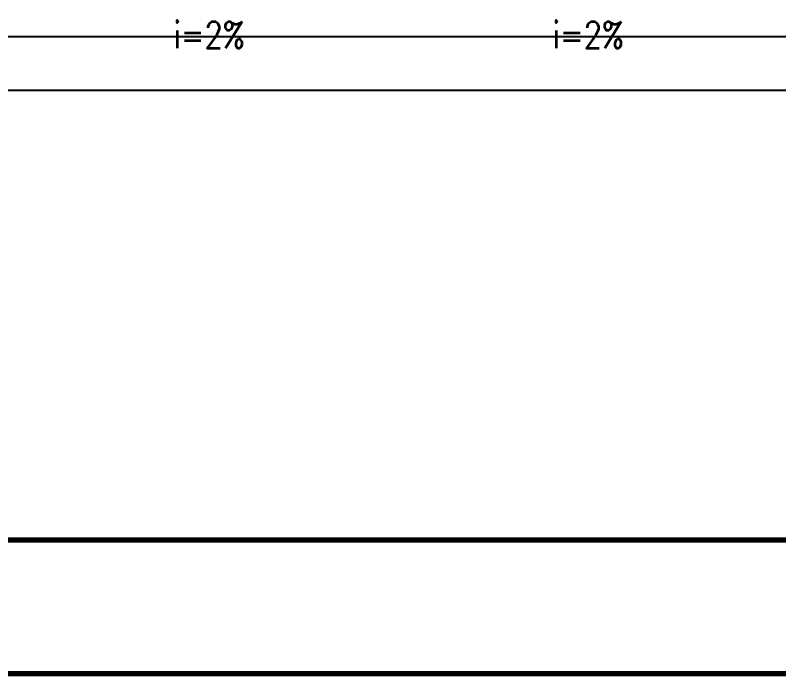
# Model space of a CAD drawing. Extents: x 41.9 to 126, y -21.3 to 38.1.
# Drawn here: x 94.65 to 100.37, y -21.25 to -16.32 of the extents above; entities that cross this region are included whole.
import ezdxf

# ---------------------------------------------------------------- set-up
doc = ezdxf.new("R2010")
doc.units = 0
doc.layers.get('0').update_dxf_attribs({"linetype": 'CONTINUOUS'})
for name, color, linetype in [('ARQUITETURA_R07', 8, 'CONTINUOUS'), ('IND_INCLINACAO', 7, 'CONTINUOUS'), ('LISTAGEM_TEXTO', 7, 'CONTINUOUS')]:
    doc.layers.add(name, color=color, linetype=linetype)
doc.layers.add('RIOPREN_0.70', color=7, linetype='CONTINUOUS', lineweight=70)
doc.styles.add('romans', font='romans.shx')

# ---------------------------------------------------------------- blocks, each defined once
blk = doc.blocks.new('PRANCHA A1')
at = {"layer": 'RIOPREN_0.70', "linetype": 'Continuous'}
for points in [[(-84.1, 59.4), (0, 59.4), (0, 0), (-84.1, 0)], [(-81.5998, 1), (-81.5998, 58.4), (-1, 58.4), (-1, 1)]]:
    blk.add_lwpolyline(points, close=True, dxfattribs=at)
blk = doc.blocks.new('VISTAS')
at = {"layer": 'ARQUITETURA_R07'}
for p, q in [((2.9139, -1.4935), (-1.8061, -1.4935)), ((2.9139, -1.5935), (-1.8061, -1.5935))]:
    blk.add_line(p, q, dxfattribs=at)

msp = doc.modelspace()

# ---------------------------------------------------------------- block references
msp.add_blockref('PRANCHA A1', (125.9585, -21.2502))
at = {"layer": 'LISTAGEM_TEXTO', "xscale": 4, "yscale": 4, "zscale": 4}
msp.add_blockref('VISTAS', (94.1793, -10.5048), dxfattribs=at)

# ---------------------------------------------------------------- texts
at = {"layer": 'IND_INCLINACAO', "style": 'romans', "width": 0.8}
for p in [(95.832, -16.5625), (98.6724, -16.5625)]:
    msp.add_text('i=2%', height=0.2, dxfattribs=at).set_placement(p)

doc.saveas('drawing.dxf')
